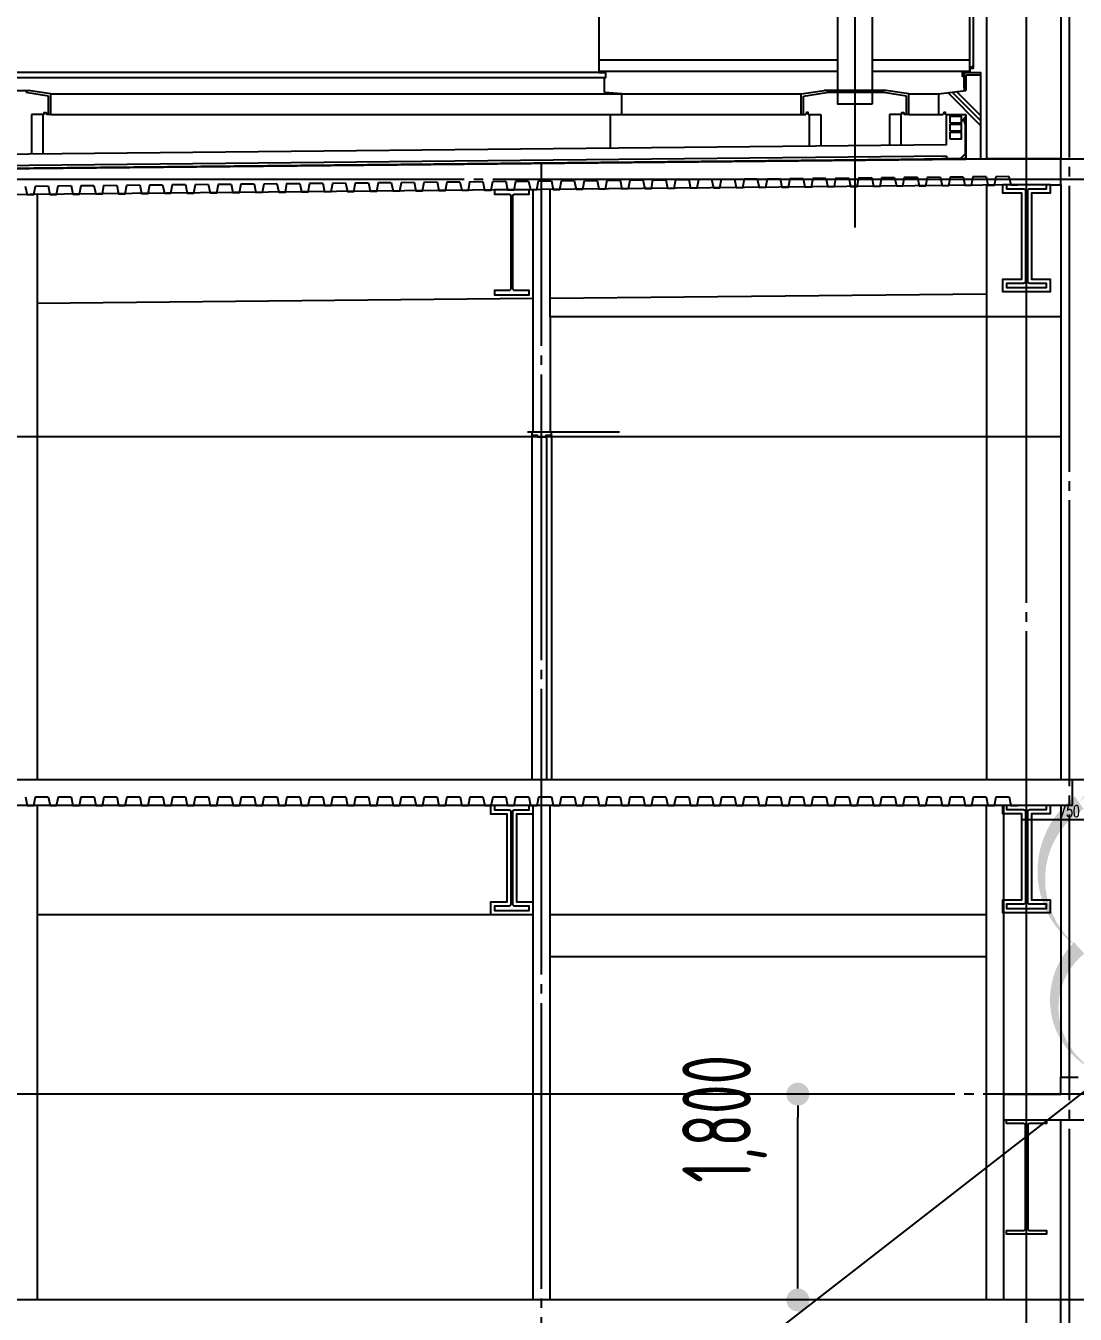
# Model space of a CAD drawing. Header units: millimetres. Extents: x -32710 to 654186, y -254124 to 420220.
# Drawn here: x 38450 to 47625, y 392025 to 403295 of the extents above; entities that cross this region are included whole.
import ezdxf

# ---------------------------------------------------------------- set-up
doc = ezdxf.new("R2010")
doc.units = ezdxf.units.MM
doc.header["$LTSCALE"] = 1000
doc.linetypes.add('TPH12-SEC-@E$0$CENTERK3', pattern=[2.749, 2.5, -0.083, 0.083, -0.083])
doc.linetypes.add('TPH12-SEC-@E$0$CENTERK5', pattern=[6.916, 6.667, -0.083, 0.083, -0.083])
for name, color, linetype in [('M-DIM', 1, 'Continuous'), ('TPH12-SEC-@E$0$50RCHATCH', 252, 'Continuous'), ('TPH12-SEC-@E$0$A-DIM', 8, 'Continuous'), ('TPH12-SEC-@E$0$H-SIN', 252, 'TPH12-SEC-@E$0$CENTERK5'), ('TPH12-SEC-@E$0$KABE1', 252, 'Continuous'), ('TPH12-SEC-@E$0$KABE3', 252, 'Continuous'), ('TPH12-SEC-@E$0$SIAGE1', 252, 'Continuous'), ('TPH12-SEC-@E$0$SIAGE2', 252, 'Continuous'), ('TPH12-SEC-@E$0$SIAGE3', 252, 'Continuous'), ('TPH12-SEC-@E$0$SIN-M', 252, 'Continuous'), ('TPH12-SEC-@E$0$STEEL2', 252, 'Continuous'), ('TPH12-SEC-@E$0$STEEL3', 252, 'Continuous'), ('TPH12-SEC-@E$0$SUGATA3', 252, 'Continuous'), ('TPH12-SEC-@E$0$TATEGU1', 252, 'Continuous'), ('TPH12-SEC-@E$0$TATEGU3', 252, 'Continuous')]:
    doc.layers.add(name, color=color, linetype=linetype)
doc.layers.add('TPH12-SEC-@E$0$HOJO1', color=252, linetype='Continuous', plot=False)
doc.layers.add('TPH12-SEC-@E$0$K-SIN', color=252, linetype='TPH12-SEC-@E$0$CENTERK3', plot=False)
doc.styles.add('aa-txt', font='simplex.shx', dxfattribs={"width": 0.7, "bigfont": 'chineset.shx'})
doc.styles.add('TPH12-SEC-@E$0$dim-txt', font='isocp.shx', dxfattribs={"width": 0.7, "bigfont": 'chineset.shx'})
doc.styles.add('TPH12-SEC-@E$0$STANDARD', font='txt')
doc.dimstyles.new('50-DIM', dxfattribs={"dimscale": 50, "dimtxt": 2, "dimasz": 0.8, "dimexe": 1, "dimexo": 1, "dimgap": 0.5, "dimtad": 1, "dimdec": 0, "dimdsep": 46, "dimtxsty": 'aa-txt', "dimblk": 'DOT', "dimcen": 5, "dimclrd": 256, "dimclre": 256, "dimclrt": 256, "dimadec": 0, "dimazin": 0, "dimtfac": 1, "dimtdec": 0, "dimtix": 1, "dimtmove": 2, "dimatfit": 3, "dimldrblk": 'DOT', "dimfxl": 1, "dimtolj": 1, "dimtzin": 0, "dimarcsym": 0})
doc.dimstyles.new('TPH12-SEC-@E$0$ARCH-dim-2000', dxfattribs={"dimscale": 2000, "dimtxt": 0.3, "dimasz": 0.1, "dimexe": 0.1, "dimexo": 0.1, "dimgap": 0.05, "dimtad": 1, "dimdec": 0, "dimrnd": 0.1, "dimdsep": 46, "dimlunit": 6, "dimtxsty": 'TPH12-SEC-@E$0$dim-txt', "dimblk": 'TPH12-SEC-@E$0$_Dot', "dimblk1": 'TPH12-SEC-@E$0$_Origin', "dimblk2": 'TPH12-SEC-@E$0$_Origin', "dimcen": 2, "dimclrd": 256, "dimclre": 256, "dimclrt": 256, "dimadec": 0, "dimazin": 0, "dimtfac": 1, "dimtdec": 1, "dimtix": 1, "dimtmove": 2, "dimatfit": 3, "dimldrblk": 'TPH12-SEC-@E$0$_Origin', "dimfxl": 1, "dimtvp": 1, "dimtolj": 1, "dimarcsym": 0})
doc.dimstyles.new('TPH12-SEC-@E$0$生成的_樣式__6', dxfattribs={"dimtxt": 60, "dimasz": 30.4, "dimexe": 0.18, "dimexo": 0.0625, "dimgap": 0, "dimtad": 1, "dimdec": 1, "dimzin": 0, "dimdsep": 46, "dimtxsty": 'TPH12-SEC-@E$0$STANDARD', "dimblk": 'TPH12-SEC-@E$0$ARROWHEAD_6', "dimblk1": 'TPH12-SEC-@E$0$ARROWHEAD_6', "dimblk2": 'TPH12-SEC-@E$0$ARROWHEAD_6', "dimcen": 0.09, "dimclrd": 12, "dimclre": 12, "dimclrt": 3, "dimazin": 0, "dimtfac": 1, "dimtdec": 4, "dimtmove": 0, "dimatfit": 3, "dimfxl": 1, "dimtolj": 1, "dimtzin": 0, "dimarcsym": 0})

# ---------------------------------------------------------------- blocks, each defined once
blk = doc.blocks.new('TPH12-SEC-@E$0$$ISO-BL35900')
at = {"layer": 'TPH12-SEC-@E$0$SIAGE1'}
blk.add_lwpolyline([(-17, 917), (-17, 937, -0.414214), (-17, 937), (-11, 937), (-10, 948, -0.376614), (-8, 950, -0.414214), (-6, 948), (-6, 934, -0.414214), (-6, 933), (-10, 933), (-10, 917), (-6, 917, -0.414214), (-6, 917), (-6, 905), (0, 905, -0.414214), (0, 905), (0, 8, -1), (-5, 8), (-5, 40), (-11, 40), (-12, 31, -0.391902), (-14, 29), (-14, 29, -0.414214), (-16, 31), (-16, 39)], format="xyb", dxfattribs=at)
at = {"layer": 'TPH12-SEC-@E$0$SIAGE2'}
for p, q in [((-17, 937), (-25, 937)), ((-14, 29), (-27, 29))]:
    blk.add_line(p, q, dxfattribs=at)
at = {"layer": 'TPH12-SEC-@E$0$SIAGE2', "color": 7}
blk.add_lwpolyline([(-25, 39), (-25, 31, -0.414214), (-27, 29), (-27, 29, -0.383541), (-29, 31), (-30, 39), (-30, 49), (-34, 49, -0.414214), (-35, 50), (-35, 948, -1), (-31, 948), (-31, 937), (-25, 937, -0.414214), (-25, 937), (-25, 917)], format="xyb", dxfattribs=at)
blk = doc.blocks.new('TPH12-SEC-@E$0$_Dot')
at = {"color": 0, "linetype": 'ByBlock', "lineweight": -2}
blk.add_line((-0.5, 0), (-1, 0), dxfattribs=at)
at = {"color": 0, "linetype": 'ByBlock', "const_width": 0.5}
blk.add_lwpolyline([(-0.25, 0, 1), (0.25, 0, 1)], format="xyb", close=True, dxfattribs=at)
blk = doc.blocks.new('*D2610')
at = {"layer": 'DEFPOINTS', "color": 0, "transparency": 16777216}
for p in [(45200, 393950), (45200, 393950), (45200, 392150)]:
    blk.add_point(p, dxfattribs=at)
at = {"layer": 'TPH12-SEC-@E$0$SIN-M', "lineweight": -2, "transparency": 16777216}
blk.add_line((45200, 392350), (45200, 393750), dxfattribs=at)
at = {"layer": 'TPH12-SEC-@E$0$SIN-M', "lineweight": -2, "transparency": 16777216, "xscale": 200, "yscale": 200, "zscale": 200}
for p, rotation in [((45200, 393950), 90), ((45200, 392150), 270)]:
    blk.add_blockref('TPH12-SEC-@E$0$_Dot', p, dxfattribs=dict(at, rotation=rotation))
at = {"layer": 'TPH12-SEC-@E$0$SIN-M', "transparency": 16777216, "insert": (44560, 393734), "char_height": 600, "attachment_point": 5, "rotation": 90, "style": 'TPH12-SEC-@E$0$dim-txt'}
blk.add_mtext('\\A1;1,800', dxfattribs=at)
blk = doc.blocks.new('TPH12-SEC-@E$0$_Origin')
at = {"color": 0, "linetype": 'ByBlock', "lineweight": -2}
blk.add_line((0, 0), (-1, 0), dxfattribs=at)
blk.add_circle((0, 0), 0.5, dxfattribs=at)
blk = doc.blocks.new('TPH12-SEC-@E$0$ARROWHEAD_6')
at = {"color": 0, "linetype": 'Continuous', "lineweight": 0}
for p, q in [((0, 0), (-1, 0)), ((-0.5, -0.5), (0.5, 0.5))]:
    blk.add_line(p, q, dxfattribs=at)
blk = doc.blocks.new('*D2869')
at = {"layer": 'DEFPOINTS', "color": 0, "linetype": 'Continuous', "transparency": 16777216}
for p in [(-273201, 8000), (-245200, 8000), (-261750, 6200)]:
    blk.add_point(p, dxfattribs=at)
at = {"layer": 'TPH12-SEC-@E$0$A-DIM', "color": 12, "linetype": 'Continuous', "lineweight": -2, "transparency": 16777216}
for p, q in [((-245200, 8000), (-273201, 8000)), ((-273201, 7970), (-273201, 7850)), ((-273201, 6230), (-273201, 6350)), ((-261750, 6200), (-273201, 6200))]:
    blk.add_line(p, q, dxfattribs=at)
at = {"layer": 'TPH12-SEC-@E$0$A-DIM', "color": 12, "linetype": 'Continuous', "lineweight": -2, "transparency": 16777216, "xscale": 30.40000000000001, "yscale": 30.40000000000001, "zscale": 30.40000000000001}
for p, rotation in [((-273201, 8000), 90), ((-273201, 6200), 270)]:
    blk.add_blockref('TPH12-SEC-@E$0$ARROWHEAD_6', p, dxfattribs=dict(at, rotation=rotation))
at = {"layer": 'TPH12-SEC-@E$0$A-DIM', "color": 3, "linetype": 'Continuous', "lineweight": 0, "transparency": 16777216, "insert": (-273201, 7100), "char_height": 500, "attachment_point": 5, "rotation": 90, "style": 'TPH12-SEC-@E$0$STANDARD'}
blk.add_mtext('\\A1;1800', dxfattribs=at)
blk = doc.blocks.new('*D2870')
at = {"layer": 'DEFPOINTS', "color": 0, "linetype": 'Continuous', "transparency": 16777216}
for p in [(-274476, 10750), (-273201, 10750), (-245200, 8000)]:
    blk.add_point(p, dxfattribs=at)
at = {"layer": 'TPH12-SEC-@E$0$A-DIM', "color": 12, "linetype": 'Continuous', "lineweight": -2, "transparency": 16777216}
for p, q in [((-274476, 10750), (-273200, 10750)), ((-273201, 10720), (-273201, 10250)), ((-273201, 8030), (-273201, 8500)), ((-245200, 8000), (-273201, 8000))]:
    blk.add_line(p, q, dxfattribs=at)
at = {"layer": 'TPH12-SEC-@E$0$A-DIM', "color": 12, "linetype": 'Continuous', "lineweight": -2, "transparency": 16777216, "xscale": 30.40000000000001, "yscale": 30.40000000000001, "zscale": 30.40000000000001}
for p, rotation in [((-273201, 10750), 90), ((-273201, 8000), 270)]:
    blk.add_blockref('TPH12-SEC-@E$0$ARROWHEAD_6', p, dxfattribs=dict(at, rotation=rotation))
at = {"layer": 'TPH12-SEC-@E$0$A-DIM', "color": 3, "linetype": 'Continuous', "lineweight": 0, "transparency": 16777216, "insert": (-273201, 9375), "char_height": 500, "attachment_point": 5, "rotation": 90, "style": 'TPH12-SEC-@E$0$STANDARD'}
blk.add_mtext('\\A1;2750', dxfattribs=at)
blk = doc.blocks.new('DOT')
at = {"color": 0}
blk.add_line((-1, 0), (1, 0), dxfattribs=at)
at = {"color": 3, "const_width": 0.5}
blk.add_lwpolyline([(-0.25, 0, 1), (0.25, 0, 1)], format="xyb", close=True, dxfattribs=at)
blk = doc.blocks.new('*D66')
at = {"layer": 'DEFPOINTS', "color": 0, "transparency": 16777216}
for p in [(47200, 396350), (47200, 396125), (47950, 396125)]:
    blk.add_point(p, dxfattribs=at)
at = {"layer": 'M-DIM', "lineweight": -2, "transparency": 16777216}
for p, q in [((47200, 396175), (47200, 396400)), ((47950, 396175), (47950, 396400)), ((47910, 396350), (47240, 396350))]:
    blk.add_line(p, q, dxfattribs=at)
at = {"layer": 'M-DIM', "lineweight": -2, "transparency": 16777216, "xscale": 40, "yscale": 40, "zscale": 40, "rotation": 180}
blk.add_blockref('DOT', (47200, 396350), dxfattribs=at)
at = {"layer": 'M-DIM', "lineweight": -2, "transparency": 16777216, "xscale": 40, "yscale": 40, "zscale": 40}
blk.add_blockref('DOT', (47950, 396350), dxfattribs=at)
at = {"layer": 'M-DIM', "transparency": 16777216, "insert": (47575, 396425), "char_height": 100, "attachment_point": 5, "style": 'aa-txt'}
blk.add_mtext('\\A1;750', dxfattribs=at)
blk = doc.blocks.new('_Dot')
at = {"color": 0, "linetype": 'ByBlock', "lineweight": -2}
blk.add_line((-0.5, 0), (-1, 0), dxfattribs=at)
at = {"color": 0, "linetype": 'ByBlock', "const_width": 0.5}
blk.add_lwpolyline([(-0.25, 0, 1), (0.25, 0, 1)], format="xyb", close=True, dxfattribs=at)
blk = doc.blocks.new('TPH12-SEC-@E$0$A$C9ff6b36b')
at = {"layer": 'TPH12-SEC-@E$0$A-DIM', "color": 12, "linetype": 'Continuous', "lineweight": 0}
for base, p1, p2, picture, middle in [((-273200.66, 10750), (-245200, 8000), (-274476.16, 10750), '*D2870', (-273200.66, 9375)), ((-273200.66, 8000), (-261750, 6200), (-245200, 8000), '*D2869', (-273200.66, 7100))]:
    dim = blk.add_linear_dim(base=base, p1=p1, p2=p2, angle=90, dimstyle='TPH12-SEC-@E$0$生成的_樣式__6', override={"dimtxt": 500, "dimdec": 0}, dxfattribs=at)
    dim.commit()
    dim.dimension.update_dxf_attribs({"geometry": picture, "text_midpoint": middle, "dimtype": 128, "text_rotation": 90})
blk = doc.blocks.new('TPH12-SEC-@E')
at = {"layer": 'DEFPOINTS'}
blk.add_line((43640, 399740), (42835.4, 399740), dxfattribs=at)
at = {"layer": 'TPH12-SEC-@E$0$50RCHATCH'}
for p, q in [((46800, 402421.2), (46511.1, 402710.1)), ((46800, 402463.7), (46548.8, 402714.9)), ((46800, 402506.1), (46586.5, 402719.6))]:
    blk.add_line(p, q, dxfattribs=at)
at = {"layer": 'TPH12-SEC-@E$0$H-SIN'}
for p, q in [((47200, 377500), (47200, 414000)), ((45700, 401531.5), (45700, 411469.1)), ((49200, 401950), (18729.6, 401950)), ((298929.6, 396700), (18729.6, 396700)), ((274800, 393950), (45200, 393950)), ((49200, 392150), (18729.6, 392150))]:
    blk.add_line(p, q, dxfattribs=at)
at = {"layer": 'TPH12-SEC-@E$0$HOJO1'}
for p, q in [((46307, 402130), (47896.7, 402130)), ((47500, 399700), (28960, 399700))]:
    blk.add_line(p, q, dxfattribs=at)
at = {"layer": 'TPH12-SEC-@E$0$K-SIN'}
for p, q in [((47575, 382900), (47575, 408310)), ((42960, 384000), (42960, 402090))]:
    blk.add_line(p, q, dxfattribs=at)
at = {"layer": 'TPH12-SEC-@E$0$KABE1'}
for p, q in [((46800, 402130), (46800, 402885)), ((46430, 402700), (46670, 402730)), ((46430, 402700), (46430, 402520)), ((38610, 402520), (38600, 402520)), ((38670, 402520), (38630, 402520)), ((45230, 402520), (45270, 402520)), ((45290, 402520), (45300, 402520)), ((46110, 402520), (46100, 402520)), ((46170, 402520), (46130, 402520)), ((46430, 402520), (46470, 402520)), ((46490, 402520), (46500, 402520)), ((47500, 402130), (46850, 402130)), ((47500, 401905), (47500, 402130)), ((47410, 401905), (47500, 401905)), ((47500, 393950), (47500, 394100)), ((47500, 394100), (47650, 394100)), ((47000, 393950), (47500, 393950)), ((47000, 393725), (47000, 393950)), ((47000, 393725), (273000, 393725))]:
    blk.add_line(p, q, dxfattribs=at)
for points in [[(38610, 402520), (38610, 402535), (38625, 402535), (38630, 402520)], [(45290, 402520), (45290, 402535), (45275, 402535), (45270, 402520)], [(46110, 402520), (46110, 402535), (46125, 402535), (46130, 402520)], [(46490, 402520), (46490, 402535), (46475, 402535), (46470, 402520)]]:
    blk.add_lwpolyline(points, dxfattribs=at)
at = {"layer": 'TPH12-SEC-@E$0$KABE3'}
for p, q in [((46670, 402865), (46670, 402730)), ((46670, 402865), (46800, 402865)), ((38650, 402680), (38450, 402710)), ((38650, 402520), (38650, 402680)), ((45250, 402680), (45450, 402710)), ((45250, 402520), (45250, 402680)), ((45950, 402710), (45450, 402710)), ((46150, 402680), (45950, 402710)), ((46150, 402520), (46150, 402680)), ((46670, 402520), (46670, 402124.7)), ((46670, 402124.7), (29200, 401950)), ((46670, 402180), (46620, 402130))]:
    blk.add_line(p, q, dxfattribs=at)
at = {"layer": 'TPH12-SEC-@E$0$SIAGE1'}
for p, q in [((47500, 406275), (47500, 402130)), ((46650, 402885), (46800, 402885)), ((46650, 402885), (46650, 402750)), ((37930, 402730), (38470, 402730)), ((38670, 402700), (38470, 402730)), ((38670, 402520), (38670, 402700)), ((45230, 402700), (45430, 402730)), ((45230, 402520), (45230, 402700)), ((45970, 402730), (45430, 402730)), ((46170, 402700), (45970, 402730)), ((46170, 402520), (46170, 402700)), ((46670, 402750), (46650, 402750)), ((46655, 402750), (46655, 402727.5)), ((38600, 402520), (38600, 402174)), ((45300, 402520), (45300, 402243.2)), ((46100, 402520), (46100, 402249)), ((46500, 402253), (46500, 402520)), ((46500, 402253), (30300, 402091)), ((46500, 402153), (29220, 401980.2)), ((46500, 402153), (46500, 402130)), ((47500, 401905), (47500, 396700)), ((42885, 399740), (42885, 401861.9)), ((43035, 400750), (43035, 399740)), ((47500, 400750), (43035, 400750)), ((47600, 396700), (28960, 396700)), ((47600, 396475), (47600, 396700)), ((42885, 392150), (42885, 396475)), ((47600, 396475), (47116.1, 396475)), ((47500, 396475), (47500, 394100)), ((43035, 392150), (43035, 395150)), ((46850, 395150), (43035, 395150)), ((46850, 392150), (46850, 395150)), ((47500, 392150), (47500, 393725)), ((47500, 392150), (28960, 392150)), ((47500, 391925), (47500, 392150))]:
    blk.add_line(p, q, dxfattribs=at)
blk.add_lwpolyline([(46648.5, 402858.5), (46640, 402850), (46640, 402890), (46706, 402895), (46706, 402920), (46735, 402923), (46735, 402972)], dxfattribs=at)
at = {"layer": 'TPH12-SEC-@E$0$SIAGE2'}
for p, q in [((46660, 402470), (46670, 402470)), ((43035, 400750), (43035, 401863.4)), ((43035, 395150), (43035, 396475)), ((46850, 395150), (46850, 396475)), ((47000, 392150), (47000, 396475))]:
    blk.add_line(p, q, dxfattribs=at)
for points in [[(38445.8, 401892.5), (38461.5, 401817.6), (38519.5, 401818.2), (38533.8, 401893.3), (38645.8, 401894.5)], [(38645.8, 401894.5), (38661.5, 401819.6), (38719.5, 401820.2), (38733.8, 401895.3), (38845.8, 401896.5)], [(38845.8, 401896.5), (38861.5, 401821.6), (38919.5, 401822.2), (38933.8, 401897.3), (39045.8, 401898.5)], [(39045.8, 401898.5), (39061.5, 401823.6), (39119.5, 401824.2), (39133.8, 401899.3), (39245.7, 401900.5)], [(39245.7, 401900.5), (39261.5, 401825.6), (39319.5, 401826.2), (39333.7, 401901.3), (39445.7, 401902.5)], [(39445.7, 401902.5), (39461.5, 401827.6), (39519.5, 401828.2), (39533.7, 401903.3), (39645.7, 401904.5)], [(39645.7, 401904.5), (39661.5, 401829.6), (39719.5, 401830.2), (39733.7, 401905.3), (39845.7, 401906.5)], [(39845.7, 401906.5), (39861.5, 401831.6), (39919.5, 401832.2), (39933.7, 401907.3), (40045.7, 401908.5)], [(40045.7, 401908.5), (40061.5, 401833.6), (40119.5, 401834.2), (40133.7, 401909.3), (40245.7, 401910.5)], [(40245.7, 401910.5), (40261.4, 401835.6), (40319.4, 401836.2), (40333.7, 401911.3), (40445.7, 401912.5)], [(40445.7, 401912.5), (40461.4, 401837.6), (40519.4, 401838.2), (40533.7, 401913.3), (40645.7, 401914.5)], [(40645.7, 401914.5), (40661.4, 401839.6), (40719.4, 401840.2), (40733.7, 401915.3), (40845.7, 401916.5)], [(40845.7, 401916.5), (40861.4, 401841.6), (40919.4, 401842.2), (40933.7, 401917.3), (41045.7, 401918.5)], [(41045.7, 401918.5), (41061.4, 401843.6), (41119.4, 401844.2), (41133.7, 401919.3), (41245.6, 401920.5)], [(41245.6, 401920.5), (41261.4, 401845.6), (41319.4, 401846.2), (41333.6, 401921.3), (41445.6, 401922.5)], [(41445.6, 401922.5), (41461.4, 401847.6), (41519.4, 401848.2), (41533.6, 401923.3), (41645.6, 401924.5)], [(41645.6, 401924.5), (41661.4, 401849.6), (41719.4, 401850.2), (41733.6, 401925.3), (41845.6, 401926.5)], [(41845.6, 401926.5), (41861.4, 401851.6), (41919.4, 401852.2), (41933.6, 401927.3), (42045.6, 401928.5)], [(42045.6, 401928.5), (42061.4, 401853.6), (42119.4, 401854.2), (42133.6, 401929.3), (42245.6, 401930.5)], [(42245.6, 401930.5), (42261.3, 401855.6), (42319.3, 401856.2), (42333.6, 401931.3), (42445.6, 401932.5)], [(42445.6, 401932.5), (42461.3, 401857.6), (42519.3, 401858.2), (42533.6, 401933.3), (42645.6, 401934.5)], [(42645.6, 401934.5), (42661.3, 401859.6), (42719.3, 401860.2), (42733.6, 401935.3), (42845.6, 401936.5)], [(42845.6, 401936.5), (42861.3, 401861.6), (42919.3, 401862.2), (42933.6, 401937.3), (43045.6, 401938.5)], [(43045.6, 401938.5), (43061.3, 401863.6), (43119.3, 401864.2), (43133.6, 401939.3), (43245.5, 401940.5)], [(43245.5, 401940.5), (43261.3, 401865.6), (43319.3, 401866.2), (43333.5, 401941.3), (43445.5, 401942.5)], [(43445.5, 401942.5), (43461.3, 401867.6), (43519.3, 401868.2), (43533.5, 401943.3), (43645.5, 401944.5)], [(43645.5, 401944.5), (43661.3, 401869.6), (43719.3, 401870.2), (43733.5, 401945.3), (43845.5, 401946.5)], [(43845.5, 401946.5), (43861.3, 401871.6), (43919.3, 401872.2), (43933.5, 401947.3), (44045.5, 401948.5)], [(44045.5, 401948.5), (44061.3, 401873.6), (44119.3, 401874.2), (44133.5, 401949.3), (44245.5, 401950.5)], [(44245.5, 401950.5), (44261.2, 401875.6), (44319.2, 401876.2), (44333.5, 401951.3), (44445.5, 401952.5)], [(44445.5, 401952.5), (44461.2, 401877.6), (44519.2, 401878.2), (44533.5, 401953.3), (44645.5, 401954.5)], [(44645.5, 401954.5), (44661.2, 401879.6), (44719.2, 401880.2), (44733.5, 401955.3), (44845.5, 401956.5)], [(44845.5, 401956.5), (44861.2, 401881.6), (44919.2, 401882.2), (44933.5, 401957.3), (45045.5, 401958.5)], [(45045.5, 401958.5), (45061.2, 401883.6), (45119.2, 401884.2), (45133.5, 401959.3), (45245.4, 401960.5)], [(45245.4, 401960.5), (45261.2, 401885.6), (45319.2, 401886.2), (45333.4, 401961.3), (45445.4, 401962.5)], [(45445.4, 401962.5), (45461.2, 401887.6), (45519.2, 401888.2), (45533.4, 401963.3), (45645.4, 401964.5)], [(45645.4, 401964.5), (45661.2, 401889.6), (45719.2, 401890.2), (45733.4, 401965.3), (45845.4, 401966.5)], [(45845.4, 401966.5), (45861.2, 401891.6), (45919.2, 401892.2), (45933.4, 401967.3), (46045.4, 401968.5)], [(46045.4, 401968.5), (46061.2, 401893.6), (46119.2, 401894.2), (46133.4, 401969.3), (46245.4, 401970.5)], [(46245.4, 401970.5), (46261.1, 401895.6), (46319.1, 401896.2), (46333.4, 401971.3), (46445.4, 401972.5)], [(46445.4, 401972.5), (46461.1, 401897.6), (46519.1, 401898.2), (46533.4, 401973.3), (46645.4, 401974.5)], [(46645.4, 401974.5), (46661.1, 401899.6), (46719.1, 401900.2), (46733.4, 401975.3), (46845.4, 401976.5)], [(46845.4, 401976.5), (46861.1, 401901.6), (46919.1, 401902.2), (46933.4, 401977.3), (47045.4, 401978.5)], [(47045.4, 401978.5), (47061.1, 401903.6), (47119.1, 401904.2)], [(47045.4, 401978.5), (47061.1, 401903.6), (47119.1, 401904.2)], [(38447, 396550), (38462, 396475), (38520, 396475), (38535, 396550), (38647, 396550)], [(38647, 396550), (38662, 396475), (38720, 396475), (38735, 396550), (38847, 396550)], [(38847, 396550), (38862, 396475), (38920, 396475), (38935, 396550), (39047, 396550)], [(39047, 396550), (39062, 396475), (39120, 396475), (39135, 396550), (39247, 396550)], [(39247, 396550), (39262, 396475), (39320, 396475), (39335, 396550), (39447, 396550)], [(39447, 396550), (39462, 396475), (39520, 396475), (39535, 396550), (39647, 396550)], [(39647, 396550), (39662, 396475), (39720, 396475), (39735, 396550), (39847, 396550)], [(39847, 396550), (39862, 396475), (39920, 396475), (39935, 396550), (40047, 396550)], [(40047, 396550), (40062, 396475), (40120, 396475), (40135, 396550), (40247, 396550)], [(40247, 396550), (40262, 396475), (40320, 396475), (40335, 396550), (40447, 396550)], [(40447, 396550), (40462, 396475), (40520, 396475), (40535, 396550), (40647, 396550)], [(40647, 396550), (40662, 396475), (40720, 396475), (40735, 396550), (40847, 396550)], [(40847, 396550), (40862, 396475), (40920, 396475), (40935, 396550), (41047, 396550)], [(41047, 396550), (41062, 396475), (41120, 396475), (41135, 396550), (41247, 396550)], [(41247, 396550), (41262, 396475), (41320, 396475), (41335, 396550), (41447, 396550)], [(41447, 396550), (41462, 396475), (41520, 396475), (41535, 396550), (41647, 396550)], [(41647, 396550), (41662, 396475), (41720, 396475), (41735, 396550), (41847, 396550)], [(41847, 396550), (41862, 396475), (41920, 396475), (41935, 396550), (42047, 396550)], [(42047, 396550), (42062, 396475), (42120, 396475), (42135, 396550), (42247, 396550)], [(42247, 396550), (42262, 396475), (42320, 396475), (42335, 396550), (42447, 396550)], [(42447, 396550), (42462, 396475), (42520, 396475), (42535, 396550), (42647, 396550)], [(42647, 396550), (42662, 396475), (42720, 396475), (42735, 396550), (42847, 396550)], [(42847, 396550), (42862, 396475), (42920, 396475), (42935, 396550), (43047, 396550)], [(43047, 396550), (43062, 396475), (43120, 396475), (43135, 396550), (43247, 396550)], [(43247, 396550), (43262, 396475), (43320, 396475), (43335, 396550), (43447, 396550)], [(43447, 396550), (43462, 396475), (43520, 396475), (43535, 396550), (43647, 396550)], [(43647, 396550), (43662, 396475), (43720, 396475), (43735, 396550), (43847, 396550)], [(43847, 396550), (43862, 396475), (43920, 396475), (43935, 396550), (44047, 396550)], [(44047, 396550), (44062, 396475), (44120, 396475), (44135, 396550), (44247, 396550)], [(44247, 396550), (44262, 396475), (44320, 396475), (44335, 396550), (44447, 396550)], [(44447, 396550), (44462, 396475), (44520, 396475), (44535, 396550), (44647, 396550)], [(44647, 396550), (44662, 396475), (44720, 396475), (44735, 396550), (44847, 396550)], [(44847, 396550), (44862, 396475), (44920, 396475), (44935, 396550), (45047, 396550)], [(45047, 396550), (45062, 396475), (45120, 396475), (45135, 396550), (45247, 396550)], [(45247, 396550), (45262, 396475), (45320, 396475), (45335, 396550), (45447, 396550)], [(45447, 396550), (45462, 396475), (45520, 396475), (45535, 396550), (45647, 396550)], [(45647, 396550), (45662, 396475), (45720, 396475), (45735, 396550), (45847, 396550)], [(45847, 396550), (45862, 396475), (45920, 396475), (45935, 396550), (46047, 396550)], [(46047, 396550), (46062, 396475), (46120, 396475), (46135, 396550), (46247, 396550)], [(46247, 396550), (46262, 396475), (46320, 396475), (46335, 396550), (46447, 396550)], [(46447, 396550), (46462, 396475), (46520, 396475), (46535, 396550), (46647, 396550)], [(46647, 396550), (46662, 396475), (46720, 396475), (46735, 396550), (46847, 396550)], [(46847, 396550), (46862, 396475), (46920, 396475), (46935, 396550), (47047, 396550)], [(47047, 396550), (47062, 396475), (47120, 396475)]]:
    blk.add_lwpolyline(points, dxfattribs=at)
at = {"layer": 'TPH12-SEC-@E$0$SIAGE3'}
for p, q in [((38500, 402520), (38500, 402173)), ((38600, 402520), (38500, 402520)), ((45300, 402520), (45400, 402520)), ((45400, 402520), (45400, 402243)), ((46000, 402520), (46000, 402248)), ((46100, 402520), (46000, 402520)), ((46500, 402520), (46670, 402520)), ((46640, 402470), (46670, 402500)), ((46670, 402130), (46670, 402520)), ((46670, 402130), (46670, 402520)), ((46670, 402130), (46459.1, 402130))]:
    blk.add_line(p, q, dxfattribs=at)
for points in [[(46530, 402447.3), (46630, 402447.3), (46630, 402502.3), (46530, 402502.3)], [(46530, 402377.3), (46630, 402377.3), (46630, 402432.3), (46530, 402432.3)], [(46530, 402307.3), (46630, 402307.3), (46630, 402362.3), (46530, 402362.3)], [(47410, 401905), (46990, 401905), (46990, 401834), (47155.5, 401834), (47155.5, 401076), (46990, 401076), (46990, 400970), (47410, 400970), (47410, 401076), (47244.5, 401076), (47244.5, 401834), (47410, 401834)], [(42886.5, 396475), (42513.5, 396475), (42513.5, 396403), (42655.5, 396403), (42655.5, 395629), (42513.5, 395629), (42513.5, 395522), (42886.5, 395522), (42886.5, 395629), (42744.5, 395629), (42744.5, 396403), (42886.5, 396403)], [(47410, 396475), (46990, 396475), (46990, 396404), (47155.5, 396404), (47155.5, 395646), (46990, 395646), (46990, 395540), (47410, 395540), (47410, 395646), (47244.5, 395646), (47244.5, 396404), (47410, 396404)]]:
    blk.add_lwpolyline(points, close=True, dxfattribs=at)
at = {"layer": 'TPH12-SEC-@E$0$SIAGE3', "const_width": 10}
for points in [[(46660, 402174.2), (46660, 402470)], [(46620, 402134.2), (29096.2, 401959)], [(46620, 402134.2), (46660, 402174.2)]]:
    blk.add_lwpolyline(points, dxfattribs=at)
at = {"layer": 'TPH12-SEC-@E$0$STEEL2'}
blk.add_line((46672.3, 402455), (46651.2, 402455), dxfattribs=at)
blk.add_lwpolyline([(46660, 402440), (46660, 402470), (46640, 402470), (46640, 402466.8), (46656.8, 402466.8), (46656.8, 402440)], close=True, dxfattribs=at)
for points in [[(47375, 401905), (47025, 401905), (47025, 401869), (47172.5, 401869, -0.4142136), (47190.5, 401851), (47190.5, 401059, -0.4142136), (47172.5, 401041), (47025, 401041), (47025, 401005), (47375, 401005), (47375, 401041), (47227.5, 401041, -0.4142136), (47209.5, 401059), (47209.5, 401851, -0.4142136), (47227.5, 401869), (47375, 401869)], [(42851.5, 401860), (42548.5, 401860), (42548.5, 401823), (42672.5, 401823, -0.4142136), (42690.5, 401805), (42690.5, 400997, -0.4142136), (42672.5, 400979), (42548.5, 400979), (42548.5, 400942), (42851.5, 400942), (42851.5, 400979), (42727.5, 400979, -0.4142136), (42709.5, 400997), (42709.5, 401805, -0.4142136), (42727.5, 401823), (42851.5, 401823)], [(42851.5, 396475), (42548.5, 396475), (42548.5, 396438), (42672.5, 396438, -0.4142136), (42690.5, 396420), (42690.5, 395612, -0.4142136), (42672.5, 395594), (42548.5, 395594), (42548.5, 395557), (42851.5, 395557), (42851.5, 395594), (42727.5, 395594, -0.4142136), (42709.5, 395612), (42709.5, 396420, -0.4142136), (42727.5, 396438), (42851.5, 396438)], [(47375, 396475), (47025, 396475), (47025, 396439), (47172.5, 396439, -0.4142136), (47190.5, 396421), (47190.5, 395629, -0.4142136), (47172.5, 395611), (47025, 395611), (47025, 395575), (47375, 395575), (47375, 395611), (47227.5, 395611, -0.4142136), (47209.5, 395629), (47209.5, 396421, -0.4142136), (47227.5, 396439), (47375, 396439)], [(47025, 393725), (47375, 393725), (47375, 393693), (47227.5, 393693, 0.4142136), (47209.5, 393675), (47209.5, 392775, 0.4142136), (47227.5, 392757), (47375, 392757), (47375, 392725), (47025, 392725), (47025, 392757), (47172.5, 392757, 0.4142136), (47190.5, 392775), (47190.5, 393675, 0.4142136), (47172.5, 393693), (47025, 393693)]]:
    blk.add_lwpolyline(points, format="xyb", close=True, dxfattribs=at)
at = {"layer": 'TPH12-SEC-@E$0$STEEL3'}
for p, q in [((46850, 407485), (46850, 402130)), ((46850, 401901.5), (46850, 396700)), ((38550, 401818.5), (38550, 396700)), ((38550, 396475), (38550, 392150))]:
    blk.add_line(p, q, dxfattribs=at)
blk.add_lwpolyline([(45850, 402610), (45550, 402610), (45550, 406850), (45850, 406850)], close=True, dxfattribs=at)
at = {"layer": 'TPH12-SEC-@E$0$SUGATA3'}
for p, q in [((43460, 406206.5), (43460, 402884.5)), ((45550, 402995), (43460, 402995)), ((46700, 402995), (45850, 402995)), ((43460, 402885), (38350, 402885)), ((43520, 402840), (38350, 402840)), ((45550, 402895), (43460, 402895)), ((43510, 402710), (43510, 402840)), ((46706, 402895), (45850, 402895)), ((38670, 402700), (45230, 402700)), ((43660, 402700), (43510, 402710)), ((43660, 402520), (43660, 402700)), ((46170, 402700), (46430, 402700)), ((38670, 402520), (45230, 402520)), ((43560, 402520), (43560, 402223.6)), ((46170, 402520), (46430, 402520)), ((47115.2, 401904.2), (29320, 401726.2)), ((42885, 400908.8), (38550, 400865.5)), ((46850, 400948.5), (43035, 400910.3)), ((47116.1, 396475), (29320, 396475)), ((38550, 395522), (42885, 395522)), ((43035, 395522), (46850, 395522))]:
    blk.add_line(p, q, dxfattribs=at)
blk.add_lwpolyline([(43520, 402840), (43520, 402880), (43460, 402884.5)], dxfattribs=at)
at = {"layer": 'TPH12-SEC-@E$0$TATEGU1'}
blk.add_lwpolyline([(42900, 399740), (42875, 399740), (42875, 399715), (42920, 399715), (42920, 399700), (43000, 399700), (43000, 399715), (43045, 399715), (43045, 399740), (43020, 399740)], dxfattribs=at)
at = {"layer": 'TPH12-SEC-@E$0$TATEGU3'}
blk.add_line((42875, 399715), (42875, 396700), dxfattribs=at)
blk.add_lwpolyline([(43045, 399710), (43045, 396700), (43005, 396700), (43005, 399710)], close=True, dxfattribs=at)
blk.add_blockref('TPH12-SEC-@E$0$A$C9ff6b36b', (291300, 385950))
at = {"layer": 'TPH12-SEC-@E$0$SIAGE1', "xscale": -1}
blk.add_blockref('TPH12-SEC-@E$0$$ISO-BL35900', (46700, 402895), dxfattribs=at)
at = {"layer": 'TPH12-SEC-@E$0$SIN-M'}
dim = blk.add_linear_dim(base=(45200, 393950), p1=(45200, 392150), p2=(45200, 393950), angle=90, dimstyle='TPH12-SEC-@E$0$ARCH-dim-2000', dxfattribs=at)
dim.commit()
dim.dimension.update_dxf_attribs({"geometry": '*D2610', "text_midpoint": (44560, 393733.7), "dimtype": 128})

msp = doc.modelspace()

# ---------------------------------------------------------------- linework, layer by layer
at = {"color": 2}
msp.add_line((47850, 394085.67307), (21496.7237, 373614.82716), dxfattribs=at)
msp.add_lwpolyline([(47660, 396500, 0, 133.33333, -0.52056705), (48556.81692, 396500, 0, 133.33333, -0.52056705), (49511.92419, 396500, 0, 133.33333, -0.52056705), (49543.76048, 395676.728, 0, 133.33333, -0.52056705), (49543.76048, 394841.59916, 0, 133.33333, -0.52056705), (49085.13088, 394159.101, 0, 133.33333, -0.52056705), (47791.79714, 394159.101, 0, 133.33333, -0.52056705), (47660, 395228.71585, 0, 133.33333, -0.52056705)], format="xyseb", close=True, dxfattribs=at)

# ---------------------------------------------------------------- block references
msp.add_blockref('TPH12-SEC-@E', (0, 0))

# ---------------------------------------------------------------- dimensions: what is measured, and where the dimension line sits
at = {"layer": 'M-DIM'}
dim = msp.add_linear_dim(base=(47200, 396350), p1=(47950, 396125), p2=(47200, 396125), dimstyle='50-DIM', dxfattribs=at)
dim.commit()
dim.dimension.update_dxf_attribs({"geometry": '*D66', "text_midpoint": (47575, 396425)})

doc.saveas('drawing.dxf')
